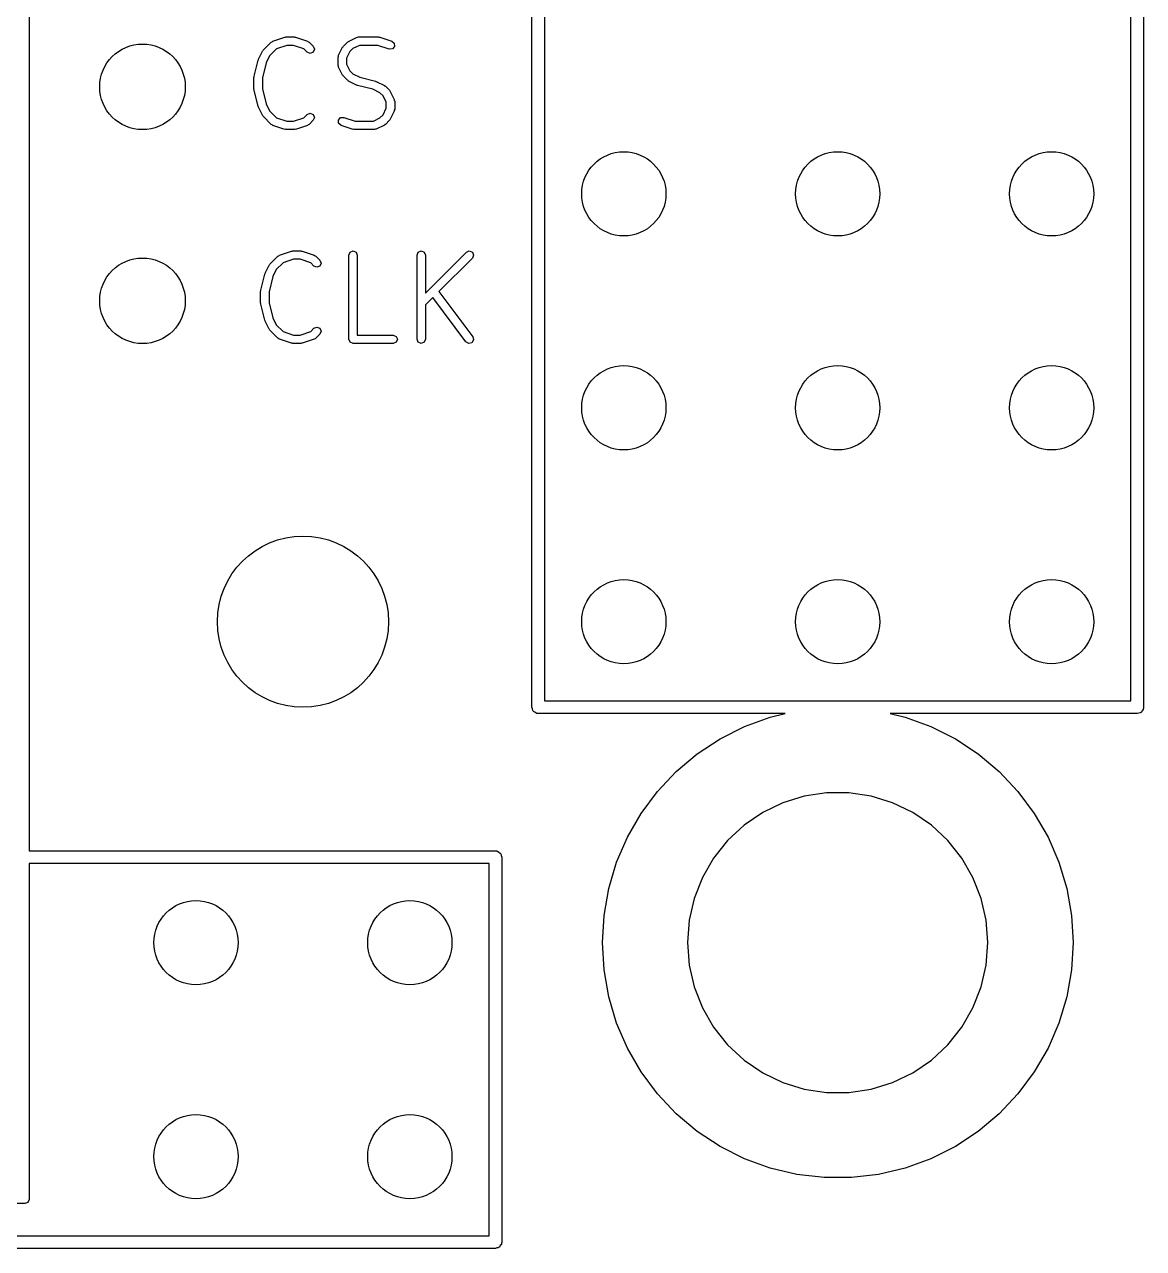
# Model space of a CAD drawing. Extents: x 51 to 109, y -109 to -51.2.
# Drawn here: x 95.75 to 109.04, y -109.04 to -94.51 of the extents above; entities that cross this region are included whole.
import ezdxf

# ---------------------------------------------------------------- set-up
doc = ezdxf.new("R2010")
doc.units = 0
doc.layers.add('BLACK', color=7, linetype='CONTINUOUS')

msp = doc.modelspace()

# ---------------------------------------------------------------- linework, layer by layer
at = {"layer": 'BLACK', "linetype": 'CONTINUOUS'}
for p, q in [((101.779, -102.616), (101.779, -75.184)), ((101.929, -75.259), (101.929, -102.541)), ((108.891, -102.541), (108.891, -75.259)), ((109.041, -75.184), (109.041, -102.616)), ((95.808, -76.962), (95.808, -104.319)), ((98.5882, -94.8149), (98.6834, -94.7197)), ((98.6834, -94.7197), (98.6942, -94.7152)), ((98.6942, -94.7152), (98.703, -94.7076)), ((98.703, -94.7076), (98.8458, -94.66)), ((98.8458, -94.66), (98.854, -94.6606)), ((98.854, -94.6606), (98.8616, -94.6574)), ((98.8616, -94.6574), (98.9569, -94.6574)), ((98.9569, -94.6574), (98.9645, -94.6606)), ((98.9645, -94.6606), (98.9727, -94.66)), ((98.9727, -94.66), (99.1155, -94.7076)), ((99.1155, -94.7076), (99.1243, -94.7152)), ((99.1243, -94.7152), (99.1351, -94.7197)), ((99.1351, -94.7197), (99.1827, -94.7673)), ((99.5405, -94.7673), (99.5882, -94.7197)), ((99.5882, -94.7197), (99.5958, -94.7165)), ((99.5958, -94.7165), (99.6012, -94.7103)), ((99.6012, -94.7103), (99.6964, -94.6627)), ((99.6964, -94.6627), (99.708, -94.6619)), ((99.708, -94.6619), (99.7188, -94.6574)), ((99.7188, -94.6574), (99.9569, -94.6574)), ((99.9569, -94.6574), (99.9645, -94.6606)), ((99.9645, -94.6606), (99.9727, -94.66)), ((99.9727, -94.66), (100.116, -94.7076)), ((100.116, -94.7076), (100.144, -94.7327)), ((100.144, -94.7327), (100.147, -94.7708)), ((98.5312, -94.9232), (98.5788, -94.8279)), ((98.5788, -94.8279), (98.585, -94.8225)), ((98.585, -94.8225), (98.5882, -94.8149)), ((98.6646, -94.8799), (98.6231, -94.963)), ((98.7458, -94.7987), (98.6646, -94.8799)), ((98.8697, -94.7574), (98.7458, -94.7987)), ((98.9487, -94.7574), (98.8697, -94.7574)), ((99.0727, -94.7987), (98.9487, -94.7574)), ((99.112, -94.838), (99.0727, -94.7987)), ((99.1473, -94.8527), (99.112, -94.838)), ((99.1827, -94.838), (99.1473, -94.8527)), ((99.1827, -94.7673), (99.1973, -94.8027)), ((99.1973, -94.8027), (99.1827, -94.838)), ((99.4783, -94.8979), (99.4827, -94.8871)), ((99.4827, -94.8871), (99.4836, -94.8755)), ((99.4836, -94.8755), (99.5312, -94.7803)), ((99.5312, -94.7803), (99.5374, -94.7749)), ((99.5374, -94.7749), (99.5405, -94.7673)), ((99.617, -94.8323), (99.5783, -94.9097)), ((99.6531, -94.7961), (99.617, -94.8323)), ((99.7306, -94.7574), (99.6531, -94.7961)), ((99.9487, -94.7574), (99.7306, -94.7574)), ((100.084, -94.8025), (99.9487, -94.7574)), ((100.122, -94.7998), (100.084, -94.8025)), ((100.147, -94.7708), (100.122, -94.7998)), ((98.4798, -95.1239), (98.5274, -94.9334)), ((98.5274, -94.9334), (98.5308, -94.9288)), ((98.5308, -94.9288), (98.5312, -94.9232)), ((98.6231, -94.963), (98.5783, -95.1421)), ((99.4783, -94.9931), (99.4783, -94.8979)), ((99.4827, -95.0039), (99.4783, -94.9931)), ((99.4836, -95.0155), (99.4827, -95.0039)), ((99.5312, -95.1107), (99.4836, -95.0155)), ((99.5783, -94.9097), (99.5783, -94.9813)), ((99.5783, -94.9813), (99.617, -95.0588)), ((98.4783, -95.136), (98.4807, -95.1301)), ((98.4783, -95.2788), (98.4783, -95.136)), ((98.4807, -95.1301), (98.4798, -95.1239)), ((98.5783, -95.1421), (98.5783, -95.2727)), ((99.5374, -95.1161), (99.5312, -95.1107)), ((99.5405, -95.1237), (99.5374, -95.1161)), ((99.5882, -95.1713), (99.5405, -95.1237)), ((99.5958, -95.1745), (99.5882, -95.1713)), ((99.6012, -95.1807), (99.5958, -95.1745)), ((99.617, -95.0588), (99.6531, -95.0949)), ((99.6531, -95.0949), (99.7362, -95.1364)), ((99.7362, -95.1364), (99.9214, -95.1827)), ((98.4807, -95.2847), (98.4783, -95.2788)), ((98.4798, -95.291), (98.4807, -95.2847)), ((98.5274, -95.4814), (98.4798, -95.291)), ((98.5783, -95.2727), (98.6231, -95.4519)), ((99.6964, -95.2283), (99.6012, -95.1807)), ((99.7021, -95.2287), (99.6964, -95.2283)), ((99.7066, -95.2321), (99.7021, -95.2287)), ((99.8918, -95.2784), (99.7066, -95.2321)), ((99.9749, -95.3199), (99.8918, -95.2784)), ((99.9214, -95.1827), (99.9259, -95.1861)), ((99.9259, -95.1861), (99.9316, -95.1865)), ((99.9316, -95.1865), (100.027, -95.2341)), ((100.011, -95.3561), (99.9749, -95.3199)), ((100.027, -95.2341), (100.032, -95.2403)), ((100.032, -95.2403), (100.04, -95.2435)), ((100.04, -95.2435), (100.087, -95.2911)), ((100.087, -95.2911), (100.091, -95.2987)), ((100.091, -95.2987), (100.097, -95.3041)), ((100.097, -95.3041), (100.144, -95.3993)), ((98.6231, -95.4519), (98.6646, -95.5349)), ((100.05, -95.4335), (100.011, -95.3561)), ((100.05, -95.5051), (100.05, -95.4335)), ((100.144, -95.3993), (100.145, -95.411)), ((100.145, -95.411), (100.15, -95.4217)), ((100.15, -95.4217), (100.15, -95.5169)), ((98.5308, -95.486), (98.5274, -95.4814)), ((98.5312, -95.4917), (98.5308, -95.486)), ((98.5788, -95.5869), (98.5312, -95.4917)), ((98.585, -95.5923), (98.5788, -95.5869)), ((98.5882, -95.5999), (98.585, -95.5923)), ((98.6834, -95.6952), (98.5882, -95.5999)), ((98.6646, -95.5349), (98.7458, -95.6161)), ((98.7458, -95.6161), (98.8697, -95.6574)), ((98.9487, -95.6574), (99.0727, -95.6161)), ((99.0727, -95.6161), (99.112, -95.5768)), ((99.112, -95.5768), (99.1473, -95.5622)), ((99.1473, -95.5622), (99.1827, -95.5768)), ((99.1827, -95.5768), (99.1973, -95.6122)), ((99.1973, -95.6122), (99.1827, -95.6475)), ((99.4809, -95.644), (99.5059, -95.6151)), ((99.5059, -95.6151), (99.5441, -95.6124)), ((99.5441, -95.6124), (99.6793, -95.6574)), ((99.9749, -95.6187), (100.011, -95.5826)), ((100.011, -95.5826), (100.05, -95.5051)), ((100.144, -95.5393), (100.097, -95.6345)), ((100.145, -95.5277), (100.144, -95.5393)), ((100.15, -95.5169), (100.145, -95.5277)), ((98.6942, -95.6996), (98.6834, -95.6952)), ((98.703, -95.7072), (98.6942, -95.6996)), ((98.8458, -95.7549), (98.703, -95.7072)), ((98.854, -95.7543), (98.8458, -95.7549)), ((98.8616, -95.7574), (98.854, -95.7543)), ((98.9569, -95.7574), (98.8616, -95.7574)), ((98.8697, -95.6574), (98.9487, -95.6574)), ((98.9645, -95.7543), (98.9569, -95.7574)), ((98.9727, -95.7549), (98.9645, -95.7543)), ((99.1155, -95.7072), (98.9727, -95.7549)), ((99.1243, -95.6996), (99.1155, -95.7072)), ((99.1351, -95.6952), (99.1243, -95.6996)), ((99.1827, -95.6475), (99.1351, -95.6952)), ((99.4836, -95.6822), (99.4809, -95.644)), ((99.5125, -95.7072), (99.4836, -95.6822)), ((99.6553, -95.7549), (99.5125, -95.7072)), ((99.6635, -95.7543), (99.6553, -95.7549)), ((99.6711, -95.7574), (99.6635, -95.7543)), ((99.9092, -95.7574), (99.6711, -95.7574)), ((99.6793, -95.6574), (99.8974, -95.6574)), ((99.8974, -95.6574), (99.9749, -95.6187)), ((99.92, -95.753), (99.9092, -95.7574)), ((99.9316, -95.7521), (99.92, -95.753)), ((100.027, -95.7045), (99.9316, -95.7521)), ((100.032, -95.6983), (100.027, -95.7045)), ((100.04, -95.6952), (100.032, -95.6983)), ((100.087, -95.6475), (100.04, -95.6952)), ((100.091, -95.6399), (100.087, -95.6475)), ((100.097, -95.6345), (100.091, -95.6399)), ((98.7824, -97.2476), (98.9252, -97.2)), ((98.9252, -97.2), (98.9334, -97.2006)), ((98.9334, -97.2006), (98.941, -97.1974)), ((98.941, -97.1974), (99.0363, -97.1974)), ((99.0363, -97.1974), (99.0439, -97.2006)), ((99.0439, -97.2006), (99.0521, -97.2)), ((99.0521, -97.2), (99.195, -97.2476)), ((99.6053, -97.2474), (99.62, -97.2121)), ((99.62, -97.2121), (99.6553, -97.1974)), ((99.6553, -97.1974), (99.6907, -97.2121)), ((99.6907, -97.2121), (99.7053, -97.2474)), ((100.415, -97.2474), (100.43, -97.2121)), ((100.43, -97.2121), (100.465, -97.1974)), ((100.465, -97.1974), (100.5, -97.2121)), ((100.5, -97.2121), (100.515, -97.2474)), ((100.515, -97.6981), (101.001, -97.2121)), ((101.001, -97.2121), (101.036, -97.1974)), ((101.036, -97.1974), (101.072, -97.2121)), ((101.072, -97.2121), (101.086, -97.2474)), ((98.6644, -97.3625), (98.6676, -97.3549)), ((98.6676, -97.3549), (98.7628, -97.2597)), ((98.8252, -97.3387), (98.744, -97.4199)), ((98.7628, -97.2597), (98.7736, -97.2552)), ((98.7736, -97.2552), (98.7824, -97.2476)), ((98.9492, -97.2974), (98.8252, -97.3387)), ((99.0282, -97.2974), (98.9492, -97.2974)), ((99.1521, -97.3387), (99.0282, -97.2974)), ((99.1914, -97.378), (99.1521, -97.3387)), ((99.195, -97.2476), (99.2037, -97.2552)), ((99.2037, -97.2552), (99.2145, -97.2597)), ((99.2145, -97.2597), (99.2621, -97.3073)), ((99.2621, -97.3073), (99.2768, -97.3427)), ((99.2768, -97.3427), (99.2621, -97.378)), ((99.6053, -98.2474), (99.6053, -97.2474)), ((99.7053, -97.2474), (99.7053, -98.1974)), ((100.415, -98.2474), (100.415, -97.2474)), ((100.515, -97.2474), (100.515, -97.6981)), ((101.072, -97.2828), (100.674, -97.6807)), ((101.086, -97.2474), (101.072, -97.2828)), ((98.5592, -97.6639), (98.6068, -97.4734)), ((98.6068, -97.4734), (98.6102, -97.4688)), ((98.6102, -97.4688), (98.6106, -97.4632)), ((98.6106, -97.4632), (98.6582, -97.3679)), ((98.7025, -97.503), (98.6577, -97.6821)), ((98.6582, -97.3679), (98.6644, -97.3625)), ((98.744, -97.4199), (98.7025, -97.503)), ((99.2268, -97.3927), (99.1914, -97.378)), ((99.2621, -97.378), (99.2268, -97.3927)), ((98.5577, -97.676), (98.5601, -97.6701)), ((98.5577, -97.8188), (98.5577, -97.676)), ((98.5601, -97.6701), (98.5592, -97.6639)), ((98.6577, -97.6821), (98.6577, -97.8127)), ((100.602, -97.7521), (100.515, -97.8396)), ((100.996, -98.2774), (100.602, -97.7521)), ((100.674, -97.6807), (101.076, -98.2174)), ((98.5601, -97.8247), (98.5577, -97.8188)), ((98.5592, -97.831), (98.5601, -97.8247)), ((98.6068, -98.0215), (98.5592, -97.831)), ((98.6577, -97.8127), (98.7025, -97.9919)), ((100.515, -97.8396), (100.515, -98.2474)), ((98.6102, -98.026), (98.6068, -98.0215)), ((98.6106, -98.0317), (98.6102, -98.026)), ((98.6582, -98.1269), (98.6106, -98.0317)), ((98.7025, -97.9919), (98.744, -98.0749)), ((98.744, -98.0749), (98.8252, -98.1561)), ((98.6644, -98.1323), (98.6582, -98.1269)), ((98.6676, -98.1399), (98.6644, -98.1323)), ((98.7628, -98.2352), (98.6676, -98.1399)), ((98.8252, -98.1561), (98.9492, -98.1974)), ((98.9492, -98.1974), (99.0282, -98.1974)), ((99.0282, -98.1974), (99.1521, -98.1561)), ((99.1521, -98.1561), (99.1914, -98.1168)), ((99.1914, -98.1168), (99.2268, -98.1022)), ((99.2621, -98.1875), (99.2145, -98.2352)), ((99.2268, -98.1022), (99.2621, -98.1168)), ((99.2621, -98.1168), (99.2768, -98.1522)), ((99.2768, -98.1522), (99.2621, -98.1875)), ((99.7053, -98.1974), (100.132, -98.1974)), ((100.132, -98.1974), (100.167, -98.2121)), ((100.167, -98.2121), (100.182, -98.2474)), ((101.076, -98.2174), (101.086, -98.2545)), ((98.7736, -98.2396), (98.7628, -98.2352)), ((98.7824, -98.2472), (98.7736, -98.2396)), ((98.9252, -98.2949), (98.7824, -98.2472)), ((98.9334, -98.2943), (98.9252, -98.2949)), ((98.941, -98.2974), (98.9334, -98.2943)), ((99.0363, -98.2974), (98.941, -98.2974)), ((99.0439, -98.2943), (99.0363, -98.2974)), ((99.0521, -98.2949), (99.0439, -98.2943)), ((99.195, -98.2472), (99.0521, -98.2949)), ((99.2037, -98.2396), (99.195, -98.2472)), ((99.2145, -98.2352), (99.2037, -98.2396)), ((99.62, -98.2828), (99.6053, -98.2474)), ((99.6553, -98.2974), (99.62, -98.2828)), ((100.132, -98.2974), (99.6553, -98.2974)), ((100.167, -98.2828), (100.132, -98.2974)), ((100.182, -98.2474), (100.167, -98.2828)), ((100.43, -98.2828), (100.415, -98.2474)), ((100.465, -98.2974), (100.43, -98.2828)), ((100.5, -98.2828), (100.465, -98.2974)), ((100.515, -98.2474), (100.5, -98.2828)), ((101.029, -98.2969), (100.996, -98.2774)), ((101.066, -98.2874), (101.029, -98.2969)), ((101.086, -98.2545), (101.066, -98.2874)), ((101.929, -102.541), (108.891, -102.541)), ((101.786, -102.634), (101.779, -102.616)), ((101.789, -102.653), (101.786, -102.634)), ((101.794, -102.658), (101.789, -102.653)), ((101.797, -102.664), (101.794, -102.658)), ((101.813, -102.674), (101.797, -102.664)), ((101.828, -102.686), (101.813, -102.674)), ((101.838, -102.688), (101.828, -102.686)), ((101.841, -102.69), (101.838, -102.688)), ((101.844, -102.689), (101.841, -102.69)), ((101.854, -102.691), (101.844, -102.689)), ((104.787, -102.691), (101.854, -102.691)), ((104.303, -102.845), (104.609, -102.733)), ((104.609, -102.733), (104.787, -102.691)), ((108.966, -102.691), (106.033, -102.691)), ((106.033, -102.691), (106.211, -102.733)), ((106.211, -102.733), (106.517, -102.845)), ((108.984, -102.684), (108.966, -102.691)), ((109.003, -102.681), (108.984, -102.684)), ((109.008, -102.676), (109.003, -102.681)), ((109.014, -102.673), (109.008, -102.676)), ((109.024, -102.657), (109.014, -102.673)), ((109.036, -102.642), (109.024, -102.657)), ((109.038, -102.632), (109.036, -102.642)), ((109.04, -102.629), (109.038, -102.632)), ((109.041, -102.616), (109.039, -102.626)), ((109.039, -102.626), (109.04, -102.629)), ((104.013, -102.99), (104.303, -102.845)), ((106.517, -102.845), (106.807, -102.99)), ((103.742, -103.169), (104.013, -102.99)), ((106.807, -102.99), (107.078, -103.169)), ((103.493, -103.378), (103.742, -103.169)), ((107.078, -103.169), (107.327, -103.378)), ((103.27, -103.614), (103.493, -103.378)), ((107.327, -103.378), (107.55, -103.614)), ((103.076, -103.875), (103.27, -103.614)), ((104.759, -103.75), (104.519, -103.866)), ((105.013, -103.672), (104.759, -103.75)), ((105.277, -103.632), (105.013, -103.672)), ((105.543, -103.632), (105.277, -103.632)), ((105.807, -103.672), (105.543, -103.632)), ((106.061, -103.75), (105.807, -103.672)), ((106.301, -103.866), (106.061, -103.75)), ((107.55, -103.614), (107.744, -103.875)), ((102.913, -104.156), (103.076, -103.875)), ((104.519, -103.866), (104.298, -104.016)), ((106.522, -104.016), (106.301, -103.866)), ((107.744, -103.875), (107.907, -104.156)), ((104.298, -104.016), (104.103, -104.197)), ((106.717, -104.197), (106.522, -104.016)), ((102.784, -104.454), (102.913, -104.156)), ((107.907, -104.156), (108.036, -104.454)), ((95.808, -104.319), (101.346, -104.319)), ((101.346, -104.319), (101.356, -104.321)), ((101.356, -104.321), (101.359, -104.32)), ((101.359, -104.32), (101.362, -104.322)), ((101.362, -104.322), (101.372, -104.324)), ((101.372, -104.324), (101.387, -104.336)), ((104.103, -104.197), (103.937, -104.406)), ((106.883, -104.406), (106.717, -104.197)), ((95.808, -104.469), (95.808, -108.458)), ((101.271, -104.469), (95.808, -104.469)), ((101.271, -108.891), (101.271, -104.469)), ((101.387, -104.336), (101.403, -104.346)), ((101.403, -104.346), (101.406, -104.352)), ((101.406, -104.352), (101.411, -104.356)), ((101.411, -104.356), (101.414, -104.376)), ((101.414, -104.376), (101.421, -104.394)), ((101.421, -104.394), (101.421, -108.966)), ((102.691, -104.766), (102.784, -104.454)), ((103.937, -104.406), (103.804, -104.636)), ((107.016, -104.636), (106.883, -104.406)), ((108.036, -104.454), (108.129, -104.766)), ((102.635, -105.086), (102.691, -104.766)), ((103.804, -104.636), (103.706, -104.884)), ((107.114, -104.884), (107.016, -104.636)), ((108.129, -104.766), (108.185, -105.086)), ((103.706, -104.884), (103.647, -105.144)), ((107.173, -105.144), (107.114, -104.884)), ((102.616, -105.41), (102.635, -105.086)), ((103.647, -105.144), (103.627, -105.41)), ((107.193, -105.41), (107.173, -105.144)), ((108.185, -105.086), (108.204, -105.41)), ((102.635, -105.734), (102.616, -105.41)), ((103.627, -105.41), (103.647, -105.676)), ((107.173, -105.676), (107.193, -105.41)), ((108.204, -105.41), (108.185, -105.734)), ((102.691, -106.054), (102.635, -105.734)), ((103.647, -105.676), (103.706, -105.936)), ((107.114, -105.936), (107.173, -105.676)), ((108.185, -105.734), (108.129, -106.054)), ((102.784, -106.366), (102.691, -106.054)), ((103.706, -105.936), (103.804, -106.184)), ((107.016, -106.184), (107.114, -105.936)), ((108.129, -106.054), (108.036, -106.366)), ((103.804, -106.184), (103.937, -106.414)), ((106.883, -106.414), (107.016, -106.184)), ((102.913, -106.664), (102.784, -106.366)), ((108.036, -106.366), (107.907, -106.664)), ((103.937, -106.414), (104.103, -106.623)), ((106.717, -106.623), (106.883, -106.414)), ((104.103, -106.623), (104.298, -106.804)), ((106.522, -106.804), (106.717, -106.623)), ((103.076, -106.945), (102.913, -106.664)), ((104.298, -106.804), (104.519, -106.954)), ((106.301, -106.954), (106.522, -106.804)), ((107.907, -106.664), (107.744, -106.945)), ((103.27, -107.206), (103.076, -106.945)), ((107.744, -106.945), (107.55, -107.206)), ((104.519, -106.954), (104.759, -107.07)), ((104.759, -107.07), (105.013, -107.148)), ((105.807, -107.148), (106.061, -107.07)), ((106.061, -107.07), (106.301, -106.954)), ((103.493, -107.442), (103.27, -107.206)), ((105.013, -107.148), (105.277, -107.188)), ((105.277, -107.188), (105.543, -107.188)), ((105.543, -107.188), (105.807, -107.148)), ((107.55, -107.206), (107.327, -107.442)), ((103.742, -107.651), (103.493, -107.442)), ((107.327, -107.442), (107.078, -107.651)), ((104.013, -107.83), (103.742, -107.651)), ((107.078, -107.651), (106.807, -107.83)), ((104.303, -107.975), (104.013, -107.83)), ((106.807, -107.83), (106.517, -107.975)), ((104.609, -108.087), (104.303, -107.975)), ((104.925, -108.162), (104.609, -108.087)), ((106.211, -108.087), (105.895, -108.162)), ((106.517, -107.975), (106.211, -108.087)), ((105.248, -108.199), (104.925, -108.162)), ((105.572, -108.199), (105.248, -108.199)), ((105.895, -108.162), (105.572, -108.199)), ((95.758, -108.508), (64.262, -108.508)), ((95.7934, -108.493), (95.758, -108.508)), ((95.808, -108.458), (95.7934, -108.493)), ((58.749, -108.891), (101.271, -108.891)), ((101.418, -108.982), (101.416, -108.992)), ((101.42, -108.979), (101.418, -108.982)), ((101.421, -108.966), (101.419, -108.976)), ((101.419, -108.976), (101.42, -108.979)), ((101.346, -109.041), (58.674, -109.041)), ((101.364, -109.034), (101.346, -109.041)), ((101.383, -109.031), (101.364, -109.034)), ((101.388, -109.026), (101.383, -109.031)), ((101.394, -109.023), (101.388, -109.026)), ((101.404, -109.007), (101.394, -109.023)), ((101.416, -108.992), (101.404, -109.007))]:
    msp.add_line(p, q, dxfattribs=at)
at = {"layer": 'BLACK'}
for centre, radius in [((97.155, -95.25), 0.508), ((102.87, -96.52), 0.5), ((105.41, -96.52), 0.5), ((107.95, -96.52), 0.5), ((97.155, -97.79), 0.508), ((102.87, -99.06), 0.5), ((105.41, -99.06), 0.5), ((107.95, -99.06), 0.5), ((99.06, -101.6), 1.016), ((102.87, -101.6), 0.5), ((105.41, -101.6), 0.5), ((107.95, -101.6), 0.5), ((97.79, -105.41), 0.5), ((100.33, -105.41), 0.5), ((97.79, -107.95), 0.5), ((100.33, -107.95), 0.5)]:
    msp.add_circle(centre, radius, dxfattribs=at)

doc.saveas('drawing.dxf')
